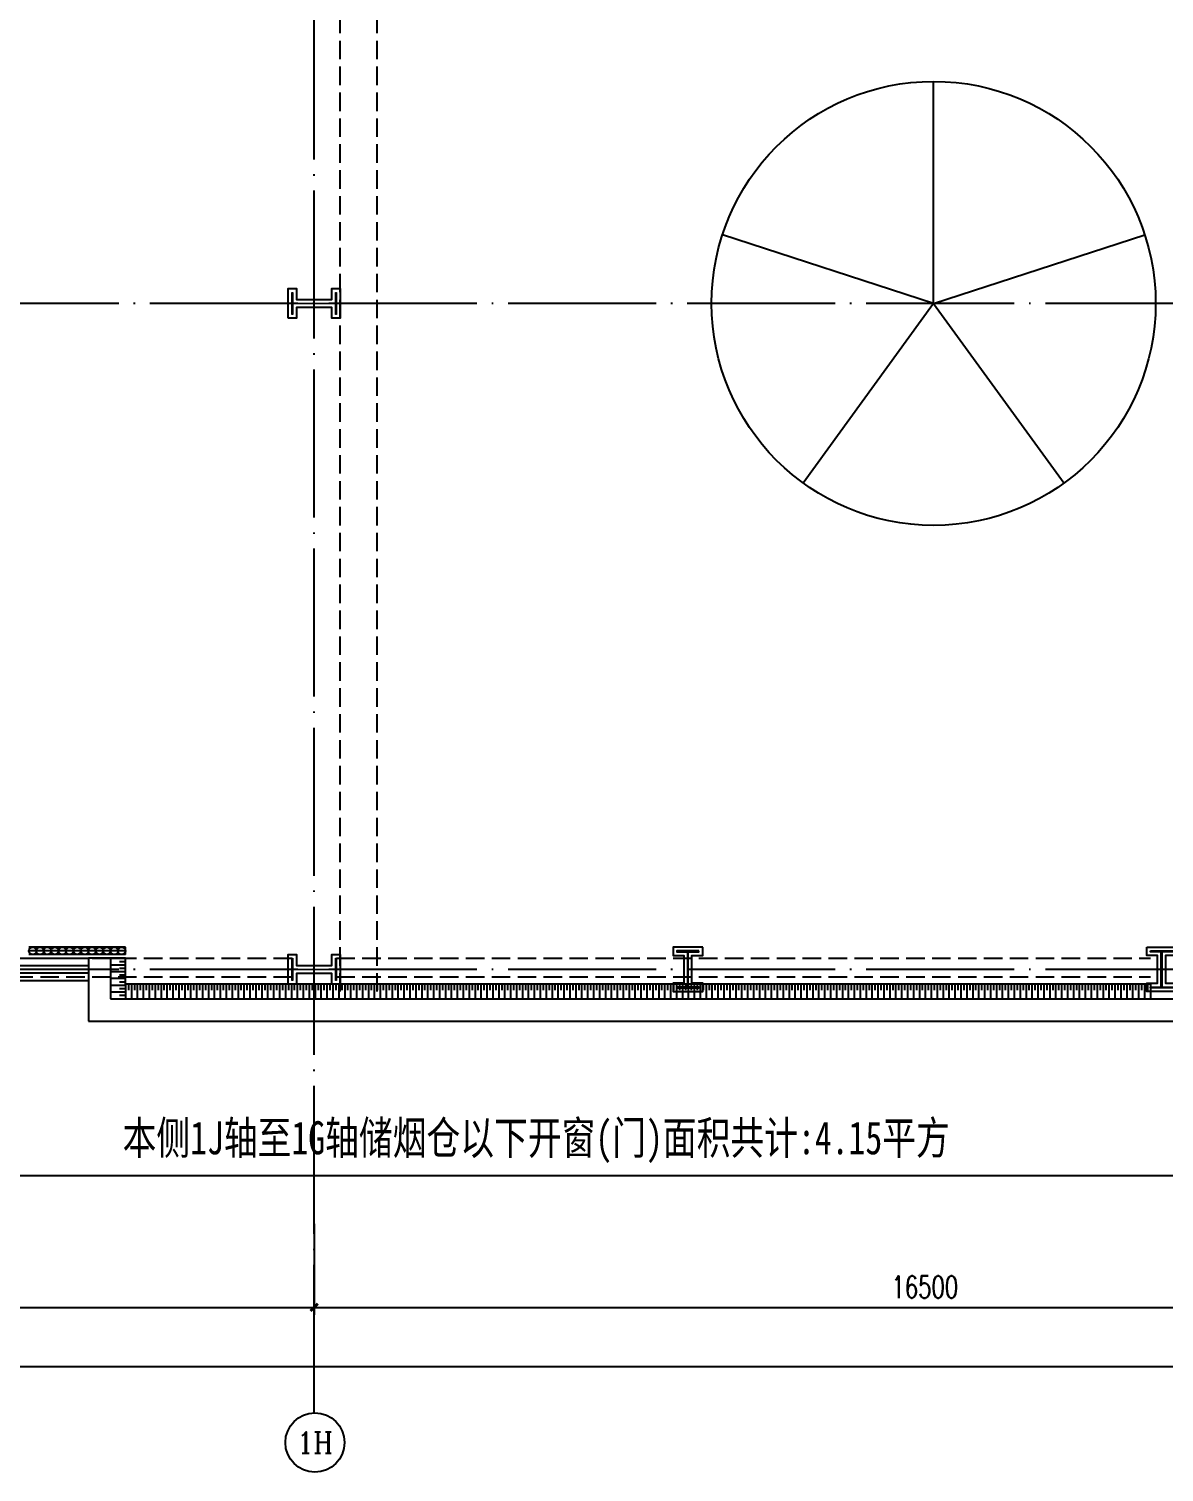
# Model space of a CAD drawing. Extents: x -555607 to 460190, y 498714 to 1664455.
# Drawn here: x -247309 to -231969, y 735026 to 754530 of the extents above; entities that cross this region are included whole.
import ezdxf
from ezdxf.enums import TextEntityAlignment as Align

# ---------------------------------------------------------------- set-up
doc = ezdxf.new("R2010")
doc.units = 0
doc.header["$LTSCALE"] = 1000
doc.header["$MEASUREMENT"] = 0
doc.linetypes.add('DASH', pattern=[0.35, 0.25, -0.1])
doc.linetypes.add('DOTE', pattern=[2.42, 2, -0.2, 0.02, -0.2])
doc.layers.get('Defpoints').update_dxf_attribs({"color": 210})
for name, color, linetype in [('99平面图例外参$0$A-HATCH-2', 251, 'Continuous'), ('A-AXIS-D', 1, 'Continuous'), ('A-AXIS-DOTE', 14, 'DOTE'), ('A-AXIS-DP', 126, 'Continuous'), ('A-HATCH-2', 251, 'Continuous'), ('A-HRAIL', 250, 'Continuous'), ('A-LIN-V', 9, 'Continuous'), ('A-SFCE', 30, 'Continuous'), ('AS-WALL', 40, 'Continuous'), ('TH_DIM', 3, 'Continuous'), ('建-窗', 8, 'Continuous')]:
    doc.layers.add(name, color=color, linetype=linetype)
doc.layers.add('S-col', color=2, linetype='Continuous', lineweight=0)
doc.styles.add('_TCH_AXIS', font='COMPLEX', dxfattribs={"bigfont": 'GBCBIG'})
doc.styles.add('_TCH_DIM_T3', font='SIMPLEX', dxfattribs={"width": 0.705882, "bigfont": 'GBCBIG'})
doc.styles.add('图框宋体', font='', dxfattribs={"width": 0.75})
doc.styles.get('图框宋体').set_extended_font_data('SimSun')
doc.dimstyles.new('_TCH_ARCH&&100', dxfattribs={"dimtxt": 297.5, "dimasz": 100, "dimexe": 100, "dimexo": 100, "dimgap": 126.25, "dimtad": 1, "dimdec": 0, "dimzin": 0, "dimdsep": 46, "dimtxsty": '_TCH_DIM_T3', "dimblk": 'ARCHTICK', "dimcen": 0.09, "dimclrt": 7, "dimazin": 2, "dimtfac": 1, "dimtdec": 0, "dimtix": 1, "dimtmove": 2, "dimatfit": 3, "dimfxl": 100, "dimtolj": 1, "dimtzin": 0, "dimarcsym": 0})
doc.dimstyles.new('_TCH_ARCH&&150', dxfattribs={"dimtxt": 446.25, "dimasz": 150, "dimexe": 375, "dimexo": 450, "dimgap": 150, "dimtad": 1, "dimdec": 0, "dimzin": 0, "dimdsep": 46, "dimtxsty": '_TCH_DIM_T3', "dimblk": 'ARCHTICK', "dimcen": 0.09, "dimclrt": 7, "dimazin": 2, "dimtfac": 1, "dimtdec": 0, "dimtix": 1, "dimtmove": 2, "dimatfit": 3, "dimfxl": 1, "dimtolj": 1, "dimtzin": 0, "dimarcsym": 0})

# ---------------------------------------------------------------- blocks, each defined once
blk = doc.blocks.new('w4324324')
at = {"layer": 'A-HATCH-2', "color": 250}
for q in [(-1694760, 686605), (-1697614, 684532), (-1691907, 684532), (-1696524, 681178), (-1692997, 681178)]:
    blk.add_line((-1694760, 683605), q, dxfattribs=at)
blk.add_circle((-1694760, 683605), 3000, dxfattribs=at)
blk = doc.blocks.new('w423432')
at = {"layer": 'A-LIN-V'}
blk.add_blockref('w4324324', (-65880, -72000), dxfattribs=at)
blk = doc.blocks.new('_FZH')
at = {"layer": 'A-HATCH-2', "color": 8}
blk.add_lwpolyline([(-0.437, -0.25), (-0.437, 0.25), (-0.297, 0.25), (-0.297, 0.067), (0.298, 0.067), (0.298, 0.25), (0.438, 0.25), (0.438, -0.25), (0.298, -0.25), (0.298, -0.068), (-0.297, -0.068), (-0.297, -0.25)], close=True, dxfattribs=at)
at = {"layer": 'S-col', "color": 8}
blk.add_lwpolyline([(-0.375, -0.188), (-0.375, 0.187), (-0.36, 0.187), (-0.36, 0.005), (0.36, 0.005), (0.36, 0.187), (0.375, 0.187), (0.375, -0.188), (0.36, -0.188), (0.36, -0.005), (-0.36, -0.005), (-0.36, -0.188)], close=True, dxfattribs=at)
blk = doc.blocks.new('342343243')
at = {"layer": 'A-AXIS-DP', "color": 5}
blk.add_lwpolyline([(-155704, 832070), (-155404, 832070), (-155404, 832058), (-155550, 832058), (-155550, 831582), (-155404, 831582), (-155404, 831570), (-155704, 831570), (-155704, 831582), (-155558, 831582), (-155558, 832058), (-155704, 832058), (-155704, 832070)], close=True, dxfattribs=at)
at = {"layer": 'A-HATCH-2'}
blk.add_lwpolyline([(-155754, 832120), (-155354, 832120), (-155354, 832008), (-155500, 832008), (-155500, 831632), (-155354, 831632), (-155354, 831520), (-155754, 831520), (-155754, 831632), (-155608, 831632), (-155608, 832008), (-155754, 832008)], close=True, dxfattribs=at)
blk = doc.blocks.new('_ArchTick')
at = {"color": 0, "linetype": 'ByBlock', "const_width": 0.4}
blk.add_lwpolyline([(-0.5, -0.5), (0.5, 0.5)], dxfattribs=at)
blk = doc.blocks.new('*D154')
at = {"layer": 'A-AXIS-D', "color": 0, "lineweight": -2, "transparency": 16777216}
for p, q in [((-254554, 738280), (-254554, 736353)), ((-128054, 738280), (-128054, 736353)), ((-254554, 736453), (-128054, 736453))]:
    blk.add_line(p, q, dxfattribs=at)
at = {"layer": 'Defpoints', "color": 0, "transparency": 16777216}
for p in [(-254554, 738380), (-128054, 738380), (-128054, 736453)]:
    blk.add_point(p, dxfattribs=at)
at = {"layer": 'A-AXIS-D', "color": 0, "lineweight": -2, "transparency": 16777216, "xscale": 100, "yscale": 100, "zscale": 100, "rotation": 180}
blk.add_blockref('_ArchTick', (-254554, 736453), dxfattribs=at)
at = {"layer": 'A-AXIS-D', "color": 0, "lineweight": -2, "transparency": 16777216, "xscale": 100, "yscale": 100, "zscale": 100}
blk.add_blockref('_ArchTick', (-128054, 736453), dxfattribs=at)
at = {"layer": 'A-AXIS-D', "color": 7, "transparency": 16777216, "insert": (-191304, 736728), "char_height": 297.5, "attachment_point": 5, "style": '_TCH_DIM_T3'}
blk.add_mtext('\\A1;126500', dxfattribs=at)
blk = doc.blocks.new('*D156')
at = {"layer": 'A-AXIS-D', "color": 0, "lineweight": -2, "transparency": 16777216}
for p, q in [((-253954, 738380), (-253954, 737153)), ((-243454, 738380), (-243454, 737153)), ((-253954, 737253), (-243454, 737253))]:
    blk.add_line(p, q, dxfattribs=at)
at = {"layer": 'Defpoints', "color": 0, "transparency": 16777216}
for p in [(-253954, 738480), (-243454, 738480), (-243454, 737253)]:
    blk.add_point(p, dxfattribs=at)
at = {"layer": 'A-AXIS-D', "color": 0, "lineweight": -2, "transparency": 16777216, "xscale": 100, "yscale": 100, "zscale": 100, "rotation": 180}
blk.add_blockref('_ArchTick', (-253954, 737253), dxfattribs=at)
at = {"layer": 'A-AXIS-D', "color": 0, "lineweight": -2, "transparency": 16777216, "xscale": 100, "yscale": 100, "zscale": 100}
blk.add_blockref('_ArchTick', (-243454, 737253), dxfattribs=at)
at = {"layer": 'A-AXIS-D', "color": 7, "transparency": 16777216, "insert": (-248704, 737528), "char_height": 297.5, "attachment_point": 5, "style": '_TCH_DIM_T3'}
blk.add_mtext('\\A1;10500', dxfattribs=at)
blk = doc.blocks.new('*D157')
at = {"layer": 'A-AXIS-D', "color": 0, "lineweight": -2, "transparency": 16777216}
for p, q in [((-243454, 738380), (-243454, 737153)), ((-226954, 738380), (-226954, 737153)), ((-243454, 737253), (-226954, 737253))]:
    blk.add_line(p, q, dxfattribs=at)
at = {"layer": 'Defpoints', "color": 0, "transparency": 16777216}
for p in [(-243454, 738480), (-226954, 738480), (-226954, 737253)]:
    blk.add_point(p, dxfattribs=at)
at = {"layer": 'A-AXIS-D', "color": 0, "lineweight": -2, "transparency": 16777216, "xscale": 100, "yscale": 100, "zscale": 100, "rotation": 180}
blk.add_blockref('_ArchTick', (-243454, 737253), dxfattribs=at)
at = {"layer": 'A-AXIS-D', "color": 0, "lineweight": -2, "transparency": 16777216, "xscale": 100, "yscale": 100, "zscale": 100}
blk.add_blockref('_ArchTick', (-226954, 737253), dxfattribs=at)
at = {"layer": 'A-AXIS-D', "color": 7, "transparency": 16777216, "insert": (-235204, 737528), "char_height": 297.5, "attachment_point": 5, "style": '_TCH_DIM_T3'}
blk.add_mtext('\\A1;16500', dxfattribs=at)
blk = doc.blocks.new('WINDOW2DLIB$DYNSTYLE$00000005')
at = {"color": 0}
for points in [[(-0.5, 0.5), (-0.5, -0.5)], [(-0.5, 0.5), (0.5, 0.5)], [(0.5, -0.5), (0.5, 0.5)], [(0.5, 0.167), (-0.5, 0.167)], [(0.5, -0.167), (-0.5, -0.167)], [(-0.5, -0.5), (0.5, -0.5)]]:
    blk.add_lwpolyline(points, dxfattribs=at)
blk = doc.blocks.new('99平面图例外参$0$$LinePat$圆环')
for points in [[(0, 150), (300, 150)], [(0, 0), (300, 0)], [(0, -150), (300, -150)]]:
    blk.add_lwpolyline(points)
at = {"color": 0}
blk.add_circle((150, 0), 150, dxfattribs=at)
blk = doc.blocks.new('99平面图例外参$0$$LinePat$填挖边坡')
at = {"color": 0}
for p, q in [((0, 0), (0, -1500)), ((300, 0), (300, -600))]:
    blk.add_line(p, q, dxfattribs=at)
at = {"layer": 'Defpoints', "color": 0}
blk.add_point((600, 0), dxfattribs=at)
blk = doc.blocks.new('*D611')
at = {"layer": 'Defpoints', "color": 0, "transparency": 16777216}
for p in [(-253954, 740602), (-226954, 740602), (-226954, 739036)]:
    blk.add_point(p, dxfattribs=at)
at = {"layer": 'TH_DIM', "color": 0, "lineweight": -2, "transparency": 16777216}
for p, q in [((-253954, 740152), (-253954, 738661)), ((-226954, 740152), (-226954, 738661)), ((-253954, 739036), (-226954, 739036))]:
    blk.add_line(p, q, dxfattribs=at)
at = {"layer": 'TH_DIM', "color": 0, "lineweight": -2, "transparency": 16777216, "xscale": 150, "yscale": 150, "zscale": 150, "rotation": 180}
blk.add_blockref('_ArchTick', (-253954, 739036), dxfattribs=at)
at = {"layer": 'TH_DIM', "color": 0, "lineweight": -2, "transparency": 16777216, "xscale": 150, "yscale": 150, "zscale": 150}
blk.add_blockref('_ArchTick', (-226954, 739036), dxfattribs=at)
at = {"layer": 'TH_DIM', "color": 7, "transparency": 16777216, "insert": (-240454, 739485), "char_height": 446.25, "attachment_point": 5, "style": '图框宋体'}
blk.add_mtext('\\A1;本侧1J轴至1G轴储烟仓以下开窗(门)面积共计:4.15平方', dxfattribs=at)

msp = doc.modelspace()

# ---------------------------------------------------------------- linework, layer by layer
at = {"layer": 'A-AXIS-D'}
msp.add_circle((-243443.6, 735426.1), 400, dxfattribs=at)
at = {"layer": 'A-AXIS-DOTE', "color": 250}
for p, q in [((-243454.2, 735826), (-243454.2, 841482.3)), ((-144454.2, 750820), (-262046.4, 750820)), ((-144454.2, 741820), (-262046.4, 741820))]:
    msp.add_line(p, q, dxfattribs=at)
at = {"layer": 'A-HATCH-2', "color": 250, "linetype": 'DASH'}
for p, q in [((-243104.2, 741520), (-243104.2, 786820)), ((-242604.2, 741520), (-242604.2, 786820))]:
    msp.add_line(p, q, dxfattribs=at)
at = {"layer": 'A-HRAIL', "color": 250}
msp.add_line((-246004.2, 742020), (-246004.2, 742120), dxfattribs=at)
at = {"layer": 'A-LIN-V', "color": 250}
for p, q in [((-246204.2, 741970), (-246004.2, 741970)), ((-246004.2, 741620), (-246004.2, 741970)), ((-232154.2, 741620), (-246004.2, 741620)), ((-232154.2, 741620), (-232154.2, 741420))]:
    msp.add_line(p, q, dxfattribs=at)
at = {"layer": 'A-SFCE', "color": 250, "linetype": 'DASH'}
for p, q in [((-248554.2, 741970), (-243754.2, 741970)), ((-243154.2, 741970), (-232154.2, 741970)), ((-248554.2, 741720), (-243754.2, 741720)), ((-243154.2, 741720), (-232154.2, 741720))]:
    msp.add_line(p, q, dxfattribs=at)
at = {"layer": 'AS-WALL'}
for p, q in [((-246204.2, 741970), (-246504.2, 741970)), ((-246504.2, 741970), (-246504.2, 741670)), ((-246204.2, 741970), (-246204.2, 741420)), ((-246504.2, 741670), (-246504.2, 741120)), ((-246504.2, 741420), (-246504.2, 741420)), ((-246504.2, 741420), (-246504.2, 741120)), ((-246204.2, 741420), (-231804.2, 741420)), ((-246504.2, 741120), (-246504.2, 741120)), ((-246504.2, 741120), (-231504.2, 741120))]:
    msp.add_line(p, q, dxfattribs=at)

# ---------------------------------------------------------------- block references
at = {"color": 250, "xscale": 800.0000000000005, "yscale": 800.0000000000005, "zscale": 800.0000000000005}
for p in [(-243454.2, 750820), (-243454.2, 741820)]:
    msp.add_blockref('_FZH', p, dxfattribs=at)
at = {"layer": '99平面图例外参$0$A-HATCH-2', "color": 250, "xscale": 0.1527777777822404, "yscale": 0.1333333333333333, "zscale": 0.1333333333333333, "rotation": 270.0000000008095}
for p in [(-246004.2, 741970), (-246004.2, 741878.3), (-246004.2, 741786.7), (-246004.2, 741695), (-246004.2, 741603.3), (-246004.2, 741511.7)]:
    msp.add_blockref('99平面图例外参$0$$LinePat$填挖边坡', p, dxfattribs=at)
at = {"layer": '99平面图例外参$0$A-HATCH-2', "color": 250, "xscale": 0.1334296724318178, "yscale": 0.1333333333333333, "zscale": 0.1333333333333333}
for p in [(-246004.2, 741620), (-245924.1, 741620), (-245844.1, 741620), (-245764, 741620), (-245684, 741620), (-245603.9, 741620), (-245523.8, 741620), (-245443.8, 741620), (-245363.7, 741620), (-245283.7, 741620), (-245203.6, 741620), (-245123.5, 741620), (-245043.5, 741620), (-244963.4, 741620), (-244883.4, 741620), (-244803.3, 741620), (-244723.3, 741620), (-244643.2, 741620), (-244563.1, 741620), (-244483.1, 741620), (-244403, 741620), (-244323, 741620), (-244242.9, 741620), (-244162.9, 741620), (-244082.8, 741620), (-244002.7, 741620), (-243922.7, 741620), (-243842.6, 741620), (-243762.6, 741620), (-243682.5, 741620), (-243602.5, 741620), (-243522.4, 741620), (-243442.3, 741620), (-243362.3, 741620), (-243282.2, 741620), (-243202.2, 741620), (-243122.1, 741620), (-243042, 741620), (-242962, 741620), (-242881.9, 741620), (-242801.9, 741620), (-242721.8, 741620), (-242641.8, 741620), (-242561.7, 741620), (-242481.6, 741620), (-242401.6, 741620), (-242321.5, 741620), (-242241.5, 741620), (-242161.4, 741620), (-242081.4, 741620), (-242001.3, 741620), (-241921.2, 741620), (-241841.2, 741620), (-241761.1, 741620), (-241681.1, 741620), (-241601, 741620), (-241520.9, 741620), (-241440.9, 741620), (-241360.8, 741620), (-241280.8, 741620), (-241200.7, 741620), (-241120.7, 741620), (-241040.6, 741620), (-240960.5, 741620), (-240880.5, 741620), (-240800.4, 741620), (-240720.4, 741620), (-240640.3, 741620), (-240560.3, 741620), (-240480.2, 741620), (-240400.1, 741620), (-240320.1, 741620), (-240240, 741620), (-240160, 741620), (-240079.9, 741620), (-239999.8, 741620), (-239919.8, 741620), (-239839.7, 741620), (-239759.7, 741620), (-239679.6, 741620), (-239599.6, 741620), (-239519.5, 741620), (-239439.4, 741620), (-239359.4, 741620), (-239279.3, 741620), (-239199.3, 741620), (-239119.2, 741620), (-239039.2, 741620), (-238959.1, 741620), (-238879, 741620), (-238799, 741620), (-238718.9, 741620), (-238638.9, 741620), (-238558.8, 741620), (-238478.8, 741620), (-238398.7, 741620), (-238318.6, 741620), (-238238.6, 741620), (-238158.5, 741620), (-238078.5, 741620), (-237998.4, 741620), (-237918.3, 741620), (-237838.3, 741620), (-237758.2, 741620), (-237678.2, 741620), (-237598.1, 741620), (-237518.1, 741620), (-237438, 741620), (-237357.9, 741620), (-237277.9, 741620), (-237197.8, 741620), (-237117.8, 741620), (-237037.7, 741620), (-236957.7, 741620), (-236877.6, 741620), (-236797.5, 741620), (-236717.5, 741620), (-236637.4, 741620), (-236557.4, 741620), (-236477.3, 741620), (-236397.2, 741620), (-236317.2, 741620), (-236237.1, 741620), (-236157.1, 741620), (-236077, 741620), (-235997, 741620), (-235916.9, 741620), (-235836.8, 741620), (-235756.8, 741620), (-235676.7, 741620), (-235596.7, 741620), (-235516.6, 741620), (-235436.6, 741620), (-235356.5, 741620), (-235276.4, 741620), (-235196.4, 741620), (-235116.3, 741620), (-235036.3, 741620), (-234956.2, 741620), (-234876.1, 741620), (-234796.1, 741620), (-234716, 741620), (-234636, 741620), (-234555.9, 741620), (-234475.9, 741620), (-234395.8, 741620), (-234315.7, 741620), (-234235.7, 741620), (-234155.6, 741620), (-234075.6, 741620), (-233995.5, 741620), (-233915.5, 741620), (-233835.4, 741620), (-233755.3, 741620), (-233675.3, 741620), (-233595.2, 741620), (-233515.2, 741620), (-233435.1, 741620), (-233355.1, 741620), (-233275, 741620), (-233194.9, 741620), (-233114.9, 741620), (-233034.8, 741620), (-232954.8, 741620), (-232874.7, 741620), (-232794.6, 741620), (-232714.6, 741620), (-232634.5, 741620), (-232554.5, 741620), (-232474.4, 741620), (-232394.4, 741620), (-232314.3, 741620), (-232234.2, 741620)]:
    msp.add_blockref('99平面图例外参$0$$LinePat$填挖边坡', p, dxfattribs=at)
at = {"layer": 'A-AXIS-DP', "color": 250, "xscale": -1}
msp.add_blockref('342343243', (-393958.4, -90000), dxfattribs=at)
at = {"layer": 'A-AXIS-DP', "color": 250}
msp.add_blockref('342343243', (-76450, -90000), dxfattribs=at)
at = {"layer": 'A-HRAIL', "color": 250, "xscale": 0.3346638894194485, "yscale": 0.3333333333111111, "zscale": 0.3333333333111111, "rotation": 180}
for p in [(-247209, 742070), (-247108.6, 742070), (-247008.2, 742070), (-246907.8, 742070), (-246807.4, 742070), (-246707, 742070), (-246606.6, 742070), (-246506.2, 742070), (-246405.8, 742070), (-246305.4, 742070), (-246205, 742070), (-246104.6, 742070), (-246004.2, 742070)]:
    msp.add_blockref('99平面图例外参$0$$LinePat$圆环', p, dxfattribs=at)
at = {"layer": 'A-LIN-V', "color": 250}
msp.add_blockref('w423432', (1525556.2, 139215), dxfattribs=at)
at = {"layer": '建-窗', "xscale": -1500, "yscale": 300, "zscale": 300, "rotation": 180.0000000000445}
msp.add_blockref('WINDOW2DLIB$DYNSTYLE$00000005', (-247254.2, 741820), dxfattribs=at)

# ---------------------------------------------------------------- texts
at = {"layer": 'A-AXIS-D', "color": 7, "style": '_TCH_AXIS'}
msp.add_text('1H', height=288.12, dxfattribs=at).set_placement((-243683.7, 735282.1), (-243203.5, 735282.1), align=Align.FIT)

# ---------------------------------------------------------------- dimensions: what is measured, and where the dimension line sits
at = {"layer": 'A-AXIS-D'}
for base, p1, p2, text, picture, middle in [((-243454.2, 737253.3), (-253954.1, 738480), (-243454.2, 738480), '10500', '*D156', (-248704.2, 737528.3)), ((-226954.2, 737253.3), (-243454.2, 738480), (-226954.2, 738480), '16500', '*D157', (-235204.2, 737528.3)), ((-128054.2, 736453.3), (-254554.2, 738380), (-128054.2, 738380), '126500', '*D154', (-191304.2, 736728.3))]:
    dim = msp.add_linear_dim(base=base, p1=p1, p2=p2, angle=0, text=text, dimstyle='_TCH_ARCH&&100', override={"dimgap": 0}, dxfattribs=at)
    dim.commit()
    dim.dimension.update_dxf_attribs({"geometry": picture, "text_midpoint": middle, "dimtype": 129})
at = {"layer": 'TH_DIM', "color": 7}
dim = msp.add_aligned_dim(p1=(-253954.1, 740602.5), p2=(-226954.2, 740602.5), distance=-1566.9, text='本侧1J轴至1G轴储烟仓以下开窗(门)面积共计:4.15平方', dimstyle='_TCH_ARCH&&150', override={"dimtxsty": '图框宋体'}, dxfattribs=at)
dim.commit()
dim.dimension.update_dxf_attribs({"geometry": '*D611', "text_midpoint": (-240454.2, 739484.8)})

doc.saveas('drawing.dxf')
